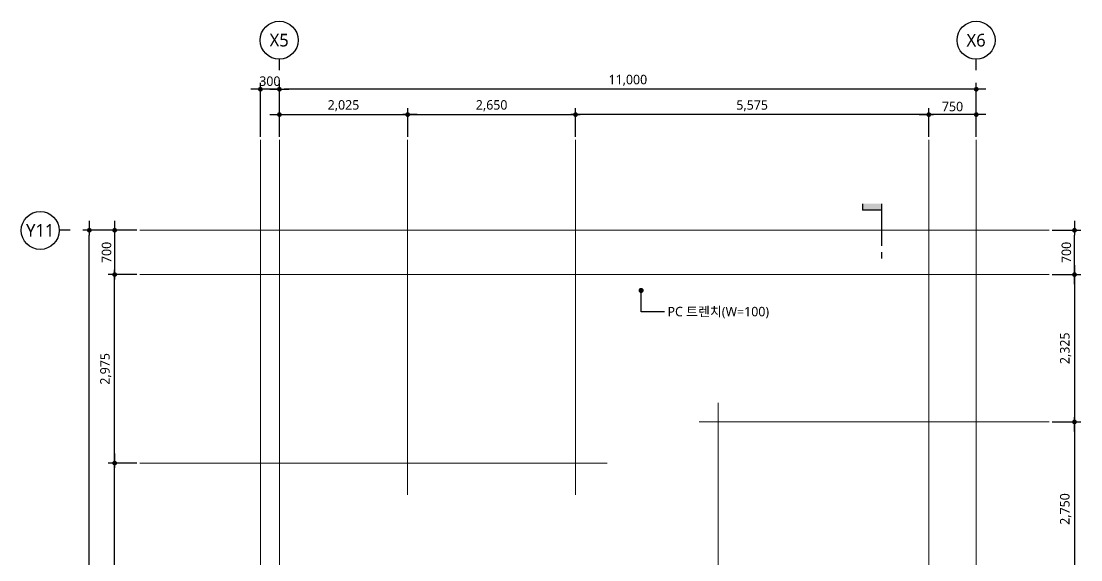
# Model space of a CAD drawing. Header units: millimetres. Extents: x 1424731 to 1631737, y 707248 to 849681.
# Drawn here: x 1424731 to 1441456, y 802492 to 810994 of the extents above; entities that cross this region are included whole.
import ezdxf
from ezdxf.enums import TextEntityAlignment as Align

# ---------------------------------------------------------------- set-up
doc = ezdxf.new("R2010")
doc.units = ezdxf.units.MM
doc.header["$MEASUREMENT"] = 0
doc.linetypes.add('CEN', pattern=[62, 60, -1, 0, -1])
doc.layers.get('0').update_dxf_attribs({"linetype": 'CONTINUOUS'})
for name, color, linetype, lineweight in [('A-AXIS-BUBL', 7, 'CONTINUOUS', 25), ('A-CNTL', 1, 'CEN', 15), ('A-DIMS', 7, 'CONTINUOUS', 25), ('A-MKXS-LEAD', 7, 'CONTINUOUS', 25), ('A-MKXS-MAK1', 3, 'CONTINUOUS', 25), ('A-MKXS-TEXT1', 3, 'CONTINUOUS', 25), ('A-MKXS-TEXT2', 7, 'CONTINUOUS', 25), ('A-XXXX-TXT2', 3, 'CONTINUOUS', 25)]:
    doc.layers.add(name, color=color, linetype=linetype, lineweight=lineweight)
doc.styles.add('HY울릉도L', font='')
doc.styles.add('돋움체', font='')
doc.styles.add('맑은고딕', font='malgun.ttf')
doc.styles.get('HY울릉도L').set_extended_font_data('HYwulM')
doc.styles.get('돋움체').set_extended_font_data('DotumChe')
doc.dimstyles.new('CDIM', dxfattribs={"dimtxt": 3, "dimasz": 1.5, "dimexe": 2, "dimexo": 1, "dimgap": 1, "dimtad": 1, "dimdec": 0, "dimrnd": 0.5, "dimzin": 0, "dimdsep": 32, "dimlunit": 6, "dimtxsty": 'HY울릉도L', "dimblk1": '_CIDOT', "dimblk2": '_CIDOT', "dimsah": 1, "dimcen": 5.5, "dimclrd": 2, "dimclre": 2, "dimclrt": 7, "dimadec": 0, "dimazin": 0, "dimtfac": 1, "dimtdec": 0, "dimtix": 1, "dimtmove": 2, "dimatfit": 1, "dimldrblk": '_CIDOT', "dimfxl": 1, "dimtolj": 1, "dimtzin": 0, "dimlwd": -1, "dimarcsym": 0})

# ---------------------------------------------------------------- blocks, each defined once
blk = doc.blocks.new('_CIDOT')
at = {"color": 0, "linetype": 'ByBlock'}
blk.add_line((2, 0), (-1, 0), dxfattribs=at)
at = {"color": 0, "linetype": 'ByBlock', "const_width": 0.5}
blk.add_lwpolyline([(-0.25, 0, 1), (0.25, 0, 1)], format="xyb", close=True, dxfattribs=at)
blk = doc.blocks.new('*D116')
at = {"layer": 'A-DIMS', "lineweight": -2, "transparency": 16777216}
for p, q in [((1428806, 809169), (1428806, 810019)), ((1439806, 809169), (1439806, 810019))]:
    blk.add_line(p, q, dxfattribs=at)
at = {"layer": 'A-DIMS', "transparency": 16777216}
blk.add_line((1439731, 809919), (1428881, 809919), dxfattribs=at)
at = {"layer": 'A-DIMS', "transparency": 16777216, "xscale": 75, "yscale": 75, "zscale": 75, "rotation": 180}
blk.add_blockref('_CIDOT', (1428806, 809919), dxfattribs=at)
at = {"layer": 'A-DIMS', "transparency": 16777216, "xscale": 75, "yscale": 75, "zscale": 75}
blk.add_blockref('_CIDOT', (1439806, 809919), dxfattribs=at)
at = {"layer": 'A-DIMS', "color": 3, "transparency": 16777216, "insert": (1434306, 810059), "char_height": 150, "attachment_point": 5, "style": '맑은고딕'}
blk.add_mtext('\\A1;11,000', dxfattribs=at)
blk = doc.blocks.new('*D117')
at = {"layer": 'A-DIMS', "lineweight": -2, "transparency": 16777216}
for p, q in [((1439056, 809169), (1439056, 809619)), ((1439806, 809169), (1439806, 809619))]:
    blk.add_line(p, q, dxfattribs=at)
at = {"layer": 'A-DIMS', "transparency": 16777216}
blk.add_line((1439731, 809519), (1439131, 809519), dxfattribs=at)
at = {"layer": 'A-DIMS', "transparency": 16777216, "xscale": 75, "yscale": 75, "zscale": 75, "rotation": 180}
blk.add_blockref('_CIDOT', (1439056, 809519), dxfattribs=at)
at = {"layer": 'A-DIMS', "transparency": 16777216, "xscale": 75, "yscale": 75, "zscale": 75}
blk.add_blockref('_CIDOT', (1439806, 809519), dxfattribs=at)
at = {"layer": 'A-DIMS', "color": 3, "transparency": 16777216, "insert": (1439431, 809646), "char_height": 150, "attachment_point": 5, "style": '맑은고딕'}
blk.add_mtext('\\A1;750', dxfattribs=at)
blk = doc.blocks.new('*D118')
at = {"layer": 'A-DIMS', "lineweight": -2, "transparency": 16777216}
for p, q in [((1428506, 809169), (1428506, 810019)), ((1428806, 809169), (1428806, 810019))]:
    blk.add_line(p, q, dxfattribs=at)
at = {"layer": 'A-DIMS', "transparency": 16777216}
for p, q in [((1428431, 809919), (1428356, 809919)), ((1428806, 809919), (1428506, 809919)), ((1428881, 809919), (1428956, 809919))]:
    blk.add_line(p, q, dxfattribs=at)
at = {"layer": 'A-DIMS', "transparency": 16777216, "xscale": 75, "yscale": 75, "zscale": 75}
blk.add_blockref('_CIDOT', (1428506, 809919), dxfattribs=at)
at = {"layer": 'A-DIMS', "transparency": 16777216, "xscale": 75, "yscale": 75, "zscale": 75, "rotation": 180}
blk.add_blockref('_CIDOT', (1428806, 809919), dxfattribs=at)
at = {"layer": 'A-DIMS', "color": 3, "transparency": 16777216, "insert": (1428656, 810046), "char_height": 150, "attachment_point": 5, "style": '맑은고딕'}
blk.add_mtext('\\A1;300', dxfattribs=at)
blk = doc.blocks.new('*D120')
at = {"layer": 'A-DIMS', "lineweight": -2, "transparency": 16777216}
for p, q in [((1426556, 807694), (1425706, 807694)), ((1426556, 794694), (1425706, 794694))]:
    blk.add_line(p, q, dxfattribs=at)
at = {"layer": 'A-DIMS', "transparency": 16777216}
blk.add_line((1425806, 794769), (1425806, 807619), dxfattribs=at)
at = {"layer": 'A-DIMS', "transparency": 16777216, "xscale": 75, "yscale": 75, "zscale": 75}
for p, rotation in [((1425806, 807694), 90), ((1425806, 794694), 270)]:
    blk.add_blockref('_CIDOT', p, dxfattribs=dict(at, rotation=rotation))
at = {"layer": 'A-DIMS', "color": 3, "transparency": 16777216, "insert": (1425665, 801194), "char_height": 150, "attachment_point": 5, "rotation": 90, "style": '맑은고딕'}
blk.add_mtext('\\A1;13,000', dxfattribs=at)
blk = doc.blocks.new('*D123')
at = {"layer": 'A-DIMS', "lineweight": -2, "transparency": 16777216}
for p, q in [((1433481, 809169), (1433481, 809619)), ((1439056, 809169), (1439056, 809619))]:
    blk.add_line(p, q, dxfattribs=at)
at = {"layer": 'A-DIMS', "transparency": 16777216}
blk.add_line((1438981, 809519), (1433556, 809519), dxfattribs=at)
at = {"layer": 'A-DIMS', "transparency": 16777216, "xscale": 75, "yscale": 75, "zscale": 75, "rotation": 180}
blk.add_blockref('_CIDOT', (1433481, 809519), dxfattribs=at)
at = {"layer": 'A-DIMS', "transparency": 16777216, "xscale": 75, "yscale": 75, "zscale": 75}
blk.add_blockref('_CIDOT', (1439056, 809519), dxfattribs=at)
at = {"layer": 'A-DIMS', "color": 3, "transparency": 16777216, "insert": (1436268, 809658), "char_height": 150, "attachment_point": 5, "style": '맑은고딕'}
blk.add_mtext('\\A1;5,575', dxfattribs=at)
blk = doc.blocks.new('CORE 3- 단면')
at = {"layer": 'A-MKXS-MAK1'}
for points in [[(9245, 14613), (9245, 14713), (9545, 14713), (9545, 14613)], [(10806, 4095), (10906, 4095), (10906, 3795), (10806, 3795)]]:
    blk.add_hatch(color=256, dxfattribs=at).paths.add_polyline_path(points)
h = blk.add_hatch(color=256, dxfattribs=at)
h.paths.add_polyline_path([(-1180, 4290), (-933, 4042, 0.414214), (-1428, 4042)])
h.paths.add_polyline_path([(-933, 4042), (-685, 3795), (-830, 3795, 0.198912)])
h.paths.add_polyline_path([(-1428, 4042, 0.198912), (-1530, 3795), (-1675, 3795)])
h = blk.add_hatch(color=256, dxfattribs=at)
h.paths.add_polyline_path([(9050, 672), (9297, 919, 0.414214), (9297, 424)])
h.paths.add_polyline_path([(9297, 919), (9545, 1167), (9545, 1022, 0.198912)])
h.paths.add_polyline_path([(9297, 424, 0.198912), (9545, 322), (9545, 177)])
for p, q in [((9245, 14713), (9245, 14613)), ((9545, 14613), (9245, 14613)), ((9545, 14713), (9545, 14050)), ((9545, 13950), (9545, 13850)), ((-1675, 3795), (-1180, 4290)), ((-685, 3795), (-1180, 4290)), ((10906, 4095), (10806, 4095)), ((10806, 3795), (10806, 4095)), ((10906, 3795), (10906, 4095)), ((-207, 3795), (-1675, 3795)), ((-7, 3795), (-107, 3795)), ((10143, 3795), (10043, 3795)), ((10906, 3795), (10243, 3795)), ((9545, 1845), (9545, 1745)), ((9545, 1645), (9545, 177)), ((9545, 1167), (9050, 672)), ((9545, 177), (9050, 672))]:
    blk.add_line(p, q, dxfattribs=at)
for centre in [(-1180, 3795), (9545, 672)]:
    blk.add_circle(centre, 350, dxfattribs=at)
at = {"layer": 'A-MKXS-TEXT2', "style": '돋움체'}
for s, height, p in [('1', 150, (-1184, 3939)), ('A-522', 140, (-1187, 3667))]:
    blk.add_text(s, height=height, dxfattribs=at).set_placement(p, align=Align.MIDDLE)
for s, height, p in [('A-521', 140, (9673, 665)), ('1', 150, (9401, 668))]:
    blk.add_text(s, height=height, rotation=90, dxfattribs=at).set_placement(p, align=Align.MIDDLE)
blk = doc.blocks.new('*D999')
at = {"layer": 'A-DIMS', "lineweight": -2, "transparency": 16777216}
for p, q in [((1426556, 804019), (1426106, 804019)), ((1426556, 800219), (1426106, 800219))]:
    blk.add_line(p, q, dxfattribs=at)
at = {"layer": 'A-DIMS', "transparency": 16777216}
blk.add_line((1426206, 800294), (1426206, 803944), dxfattribs=at)
at = {"layer": 'A-DIMS', "transparency": 16777216, "xscale": 75, "yscale": 75, "zscale": 75}
for p, rotation in [((1426206, 804019), 90), ((1426206, 800219), 270)]:
    blk.add_blockref('_CIDOT', p, dxfattribs=dict(at, rotation=rotation))
at = {"layer": 'A-DIMS', "color": 3, "transparency": 16777216, "insert": (1426066, 802119), "char_height": 150, "attachment_point": 5, "rotation": 90, "style": '맑은고딕'}
blk.add_mtext('\\A1;3,800', dxfattribs=at)
blk = doc.blocks.new('*D1000')
at = {"layer": 'A-DIMS', "lineweight": -2, "transparency": 16777216}
for p, q in [((1426556, 807694), (1426106, 807694)), ((1426556, 806994), (1426106, 806994))]:
    blk.add_line(p, q, dxfattribs=at)
at = {"layer": 'A-DIMS', "transparency": 16777216}
blk.add_line((1426206, 807619), (1426206, 807069), dxfattribs=at)
at = {"layer": 'A-DIMS', "transparency": 16777216, "xscale": 75, "yscale": 75, "zscale": 75}
for p, rotation in [((1426206, 807694), 90), ((1426206, 806994), 270)]:
    blk.add_blockref('_CIDOT', p, dxfattribs=dict(at, rotation=rotation))
at = {"layer": 'A-DIMS', "color": 3, "transparency": 16777216, "insert": (1426078, 807344), "char_height": 150, "attachment_point": 5, "rotation": 90, "style": '맑은고딕'}
blk.add_mtext('\\A1;700', dxfattribs=at)
blk = doc.blocks.new('*D1001')
at = {"layer": 'A-DIMS', "lineweight": -2, "transparency": 16777216}
for p, q in [((1441006, 804669), (1441456, 804669)), ((1441006, 801919), (1441456, 801919))]:
    blk.add_line(p, q, dxfattribs=at)
at = {"layer": 'A-DIMS', "transparency": 16777216}
blk.add_line((1441356, 804594), (1441356, 801994), dxfattribs=at)
at = {"layer": 'A-DIMS', "transparency": 16777216, "xscale": 75, "yscale": 75, "zscale": 75}
for p, rotation in [((1441356, 804669), 90), ((1441356, 801919), 270)]:
    blk.add_blockref('_CIDOT', p, dxfattribs=dict(at, rotation=rotation))
at = {"layer": 'A-DIMS', "color": 3, "transparency": 16777216, "insert": (1441216, 803294), "char_height": 150, "attachment_point": 5, "rotation": 90, "style": '맑은고딕'}
blk.add_mtext('\\A1;2,750', dxfattribs=at)
blk = doc.blocks.new('*D1002')
at = {"layer": 'A-DIMS', "lineweight": -2, "transparency": 16777216}
for p, q in [((1441006, 807694), (1441456, 807694)), ((1441006, 806994), (1441456, 806994))]:
    blk.add_line(p, q, dxfattribs=at)
at = {"layer": 'A-DIMS', "transparency": 16777216}
blk.add_line((1441356, 807069), (1441356, 807619), dxfattribs=at)
at = {"layer": 'A-DIMS', "transparency": 16777216, "xscale": 75, "yscale": 75, "zscale": 75}
for p, rotation in [((1441356, 807694), 90), ((1441356, 806994), 270)]:
    blk.add_blockref('_CIDOT', p, dxfattribs=dict(at, rotation=rotation))
at = {"layer": 'A-DIMS', "color": 3, "transparency": 16777216, "insert": (1441228, 807344), "char_height": 150, "attachment_point": 5, "rotation": 90, "style": '맑은고딕'}
blk.add_mtext('\\A1;700', dxfattribs=at)
blk = doc.blocks.new('*D1003')
at = {"layer": 'A-DIMS', "lineweight": -2, "transparency": 16777216}
for p, q in [((1430831, 809169), (1430831, 809619)), ((1433481, 809169), (1433481, 809619))]:
    blk.add_line(p, q, dxfattribs=at)
at = {"layer": 'A-DIMS', "transparency": 16777216}
blk.add_line((1430906, 809519), (1433406, 809519), dxfattribs=at)
at = {"layer": 'A-DIMS', "transparency": 16777216, "xscale": 75, "yscale": 75, "zscale": 75, "rotation": 180}
blk.add_blockref('_CIDOT', (1430831, 809519), dxfattribs=at)
at = {"layer": 'A-DIMS', "transparency": 16777216, "xscale": 75, "yscale": 75, "zscale": 75}
blk.add_blockref('_CIDOT', (1433481, 809519), dxfattribs=at)
at = {"layer": 'A-DIMS', "color": 3, "transparency": 16777216, "insert": (1432156, 809659), "char_height": 150, "attachment_point": 5, "style": '맑은고딕'}
blk.add_mtext('\\A1;2,650', dxfattribs=at)
blk = doc.blocks.new('*D1004')
at = {"layer": 'A-DIMS', "lineweight": -2, "transparency": 16777216}
for p, q in [((1428806, 809169), (1428806, 809619)), ((1430831, 809169), (1430831, 809619))]:
    blk.add_line(p, q, dxfattribs=at)
at = {"layer": 'A-DIMS', "transparency": 16777216}
blk.add_line((1428881, 809519), (1430756, 809519), dxfattribs=at)
at = {"layer": 'A-DIMS', "transparency": 16777216, "xscale": 75, "yscale": 75, "zscale": 75, "rotation": 180}
blk.add_blockref('_CIDOT', (1428806, 809519), dxfattribs=at)
at = {"layer": 'A-DIMS', "transparency": 16777216, "xscale": 75, "yscale": 75, "zscale": 75}
blk.add_blockref('_CIDOT', (1430831, 809519), dxfattribs=at)
at = {"layer": 'A-DIMS', "color": 3, "transparency": 16777216, "insert": (1429818, 809659), "char_height": 150, "attachment_point": 5, "style": '맑은고딕'}
blk.add_mtext('\\A1;2,025', dxfattribs=at)
blk = doc.blocks.new('*D1005')
at = {"layer": 'A-DIMS', "lineweight": -2, "transparency": 16777216}
for p, q in [((1426556, 806994), (1426106, 806994)), ((1426556, 804019), (1426106, 804019))]:
    blk.add_line(p, q, dxfattribs=at)
at = {"layer": 'A-DIMS', "transparency": 16777216}
blk.add_line((1426206, 804094), (1426206, 806919), dxfattribs=at)
at = {"layer": 'A-DIMS', "transparency": 16777216, "xscale": 75, "yscale": 75, "zscale": 75}
for p, rotation in [((1426206, 806994), 90), ((1426206, 804019), 270)]:
    blk.add_blockref('_CIDOT', p, dxfattribs=dict(at, rotation=rotation))
at = {"layer": 'A-DIMS', "color": 3, "transparency": 16777216, "insert": (1426066, 805506), "char_height": 150, "attachment_point": 5, "rotation": 90, "style": '맑은고딕'}
blk.add_mtext('\\A1;2,975', dxfattribs=at)
blk = doc.blocks.new('*D1006')
at = {"layer": 'A-DIMS', "lineweight": -2, "transparency": 16777216}
for p, q in [((1441006, 806994), (1441456, 806994)), ((1441006, 804669), (1441456, 804669))]:
    blk.add_line(p, q, dxfattribs=at)
at = {"layer": 'A-DIMS', "transparency": 16777216}
blk.add_line((1441356, 806919), (1441356, 804744), dxfattribs=at)
at = {"layer": 'A-DIMS', "transparency": 16777216, "xscale": 75, "yscale": 75, "zscale": 75}
for p, rotation in [((1441356, 806994), 90), ((1441356, 804669), 270)]:
    blk.add_blockref('_CIDOT', p, dxfattribs=dict(at, rotation=rotation))
at = {"layer": 'A-DIMS', "color": 3, "transparency": 16777216, "insert": (1441216, 805831), "char_height": 150, "attachment_point": 5, "rotation": 90, "style": '맑은고딕'}
blk.add_mtext('\\A1;2,325', dxfattribs=at)

msp = doc.modelspace()

# ---------------------------------------------------------------- linework, layer by layer
at = {"layer": 'A-AXIS-BUBL', "ltscale": 0.2}
for p, q in [((1428805.7, 810218.7), (1428805.7, 810393.7)), ((1439805.7, 810218.7), (1439805.7, 810393.7)), ((1425505.7, 807693.7), (1425330.7, 807693.7))]:
    msp.add_line(p, q, dxfattribs=at)
for centre in [(1428802.8, 810693.7), (1439802.8, 810693.7), (1425030.7, 807690.7)]:
    msp.add_circle(centre, 300, dxfattribs=at)
at = {"layer": 'A-CNTL'}
for p, q in [((1428505.7, 793093.7), (1428505.7, 809118.7)), ((1428805.7, 793093.7), (1428805.7, 809118.7)), ((1430830.7, 803518.7), (1430830.7, 809118.7)), ((1433480.7, 803518.7), (1433480.7, 809118.7)), ((1439055.7, 793093.7), (1439055.7, 809118.7)), ((1439805.7, 809118.7), (1439805.7, 793093.7)), ((1426605.7, 807693.7), (1440955.7, 807693.7)), ((1426605.7, 806993.7), (1440955.7, 806993.7)), ((1435730.7, 793093.7), (1435730.7, 804968.7)), ((1435430.7, 804668.7), (1440955.7, 804668.7)), ((1426605.7, 804018.7), (1433980.7, 804018.7))]:
    msp.add_line(p, q, dxfattribs=at)
at = {"layer": 'A-MKXS-LEAD', "const_width": 40}
msp.add_lwpolyline([(1434494.9, 806741.6, -1), (1434536.3, 806745.7, -1)], format="xyb", close=True, dxfattribs=at)
at = {"layer": 'A-MKXS-LEAD'}
msp.add_lwpolyline([(1434882.6, 806404.3), (1434515.6, 806404.3), (1434515.6, 806743.7)], dxfattribs=at)

# ---------------------------------------------------------------- block references
at = {"layer": 'A-DIMS'}
msp.add_blockref('CORE 3- 단면', (1428763, 793398.7), dxfattribs=at)

# ---------------------------------------------------------------- texts
at = {"layer": 'A-MKXS-TEXT1', "style": '맑은고딕'}
msp.add_text('PC 트렌치(W=100)', height=150, dxfattribs=at).set_placement((1434932.6, 806410.1), align=Align.MIDDLE_LEFT)
at = {"layer": 'A-XXXX-TXT2', "ltscale": 0.2, "style": '맑은고딕'}
for s, p in [('X5', (1428802.8, 810693.7)), ('X6', (1439802.8, 810693.7)), ('Y11', (1425030.7, 807690.7))]:
    msp.add_text(s, height=200, dxfattribs=at).set_placement(p, align=Align.MIDDLE)

# ---------------------------------------------------------------- dimensions: what is measured, and where the dimension line sits
at = {"layer": 'A-DIMS'}
for base, p1, p2, angle, picture, middle in [((1428505.7, 809918.7), (1428805.7, 809118.7), (1428505.7, 809118.7), 180, '*D118', (1428655.7, 810046.2)), ((1428805.7, 809918.7), (1439805.7, 809118.7), (1428805.7, 809118.7), 180, '*D116', (1434305.7, 810059.2)), ((1430830.7, 809518.7), (1428805.7, 809118.7), (1430830.7, 809118.7), 0, '*D1004', (1429818.2, 809658.8)), ((1433480.7, 809518.7), (1430830.7, 809118.7), (1433480.7, 809118.7), 0, '*D1003', (1432155.7, 809658.8)), ((1433480.7, 809518.7), (1439055.7, 809118.7), (1433480.7, 809118.7), 180, '*D123', (1436268.2, 809657.5)), ((1439055.7, 809518.7), (1439805.7, 809118.7), (1439055.7, 809118.7), 180, '*D117', (1439430.7, 809646.2)), ((1425805.7, 807693.7), (1426605.7, 794693.7), (1426605.7, 807693.7), 270, '*D120', (1425665.3, 801193.7)), ((1426205.7, 806993.7), (1426605.7, 807693.7), (1426605.7, 806993.7), 90, '*D1000', (1426078.2, 807343.7)), ((1441355.7, 807693.7), (1440955.7, 806993.7), (1440955.7, 807693.7), 270, '*D1002', (1441228.2, 807343.7)), ((1426205.7, 806993.7), (1426605.7, 804018.7), (1426605.7, 806993.7), 270, '*D1005', (1426065.7, 805506.2)), ((1441355.7, 804668.7), (1440955.7, 806993.7), (1440955.7, 804668.7), 90, '*D1006', (1441215.7, 805831.2)), ((1441355.7, 801918.7), (1440955.7, 804668.7), (1440955.7, 801918.7), 90, '*D1001', (1441215.7, 803293.7)), ((1426205.7, 804018.7), (1426605.7, 800218.7), (1426605.7, 804018.7), 270, '*D999', (1426065.7, 802118.7))]:
    dim = msp.add_linear_dim(base=base, p1=p1, p2=p2, angle=angle, dimstyle='CDIM', override={"dimscale": 50, "dimtxsty": '맑은고딕', "dimclrd": 256, "dimclre": 256, "dimclrt": 3}, dxfattribs=at)
    dim.commit()
    dim.dimension.update_dxf_attribs({"geometry": picture, "text_midpoint": middle})

doc.saveas('drawing.dxf')
